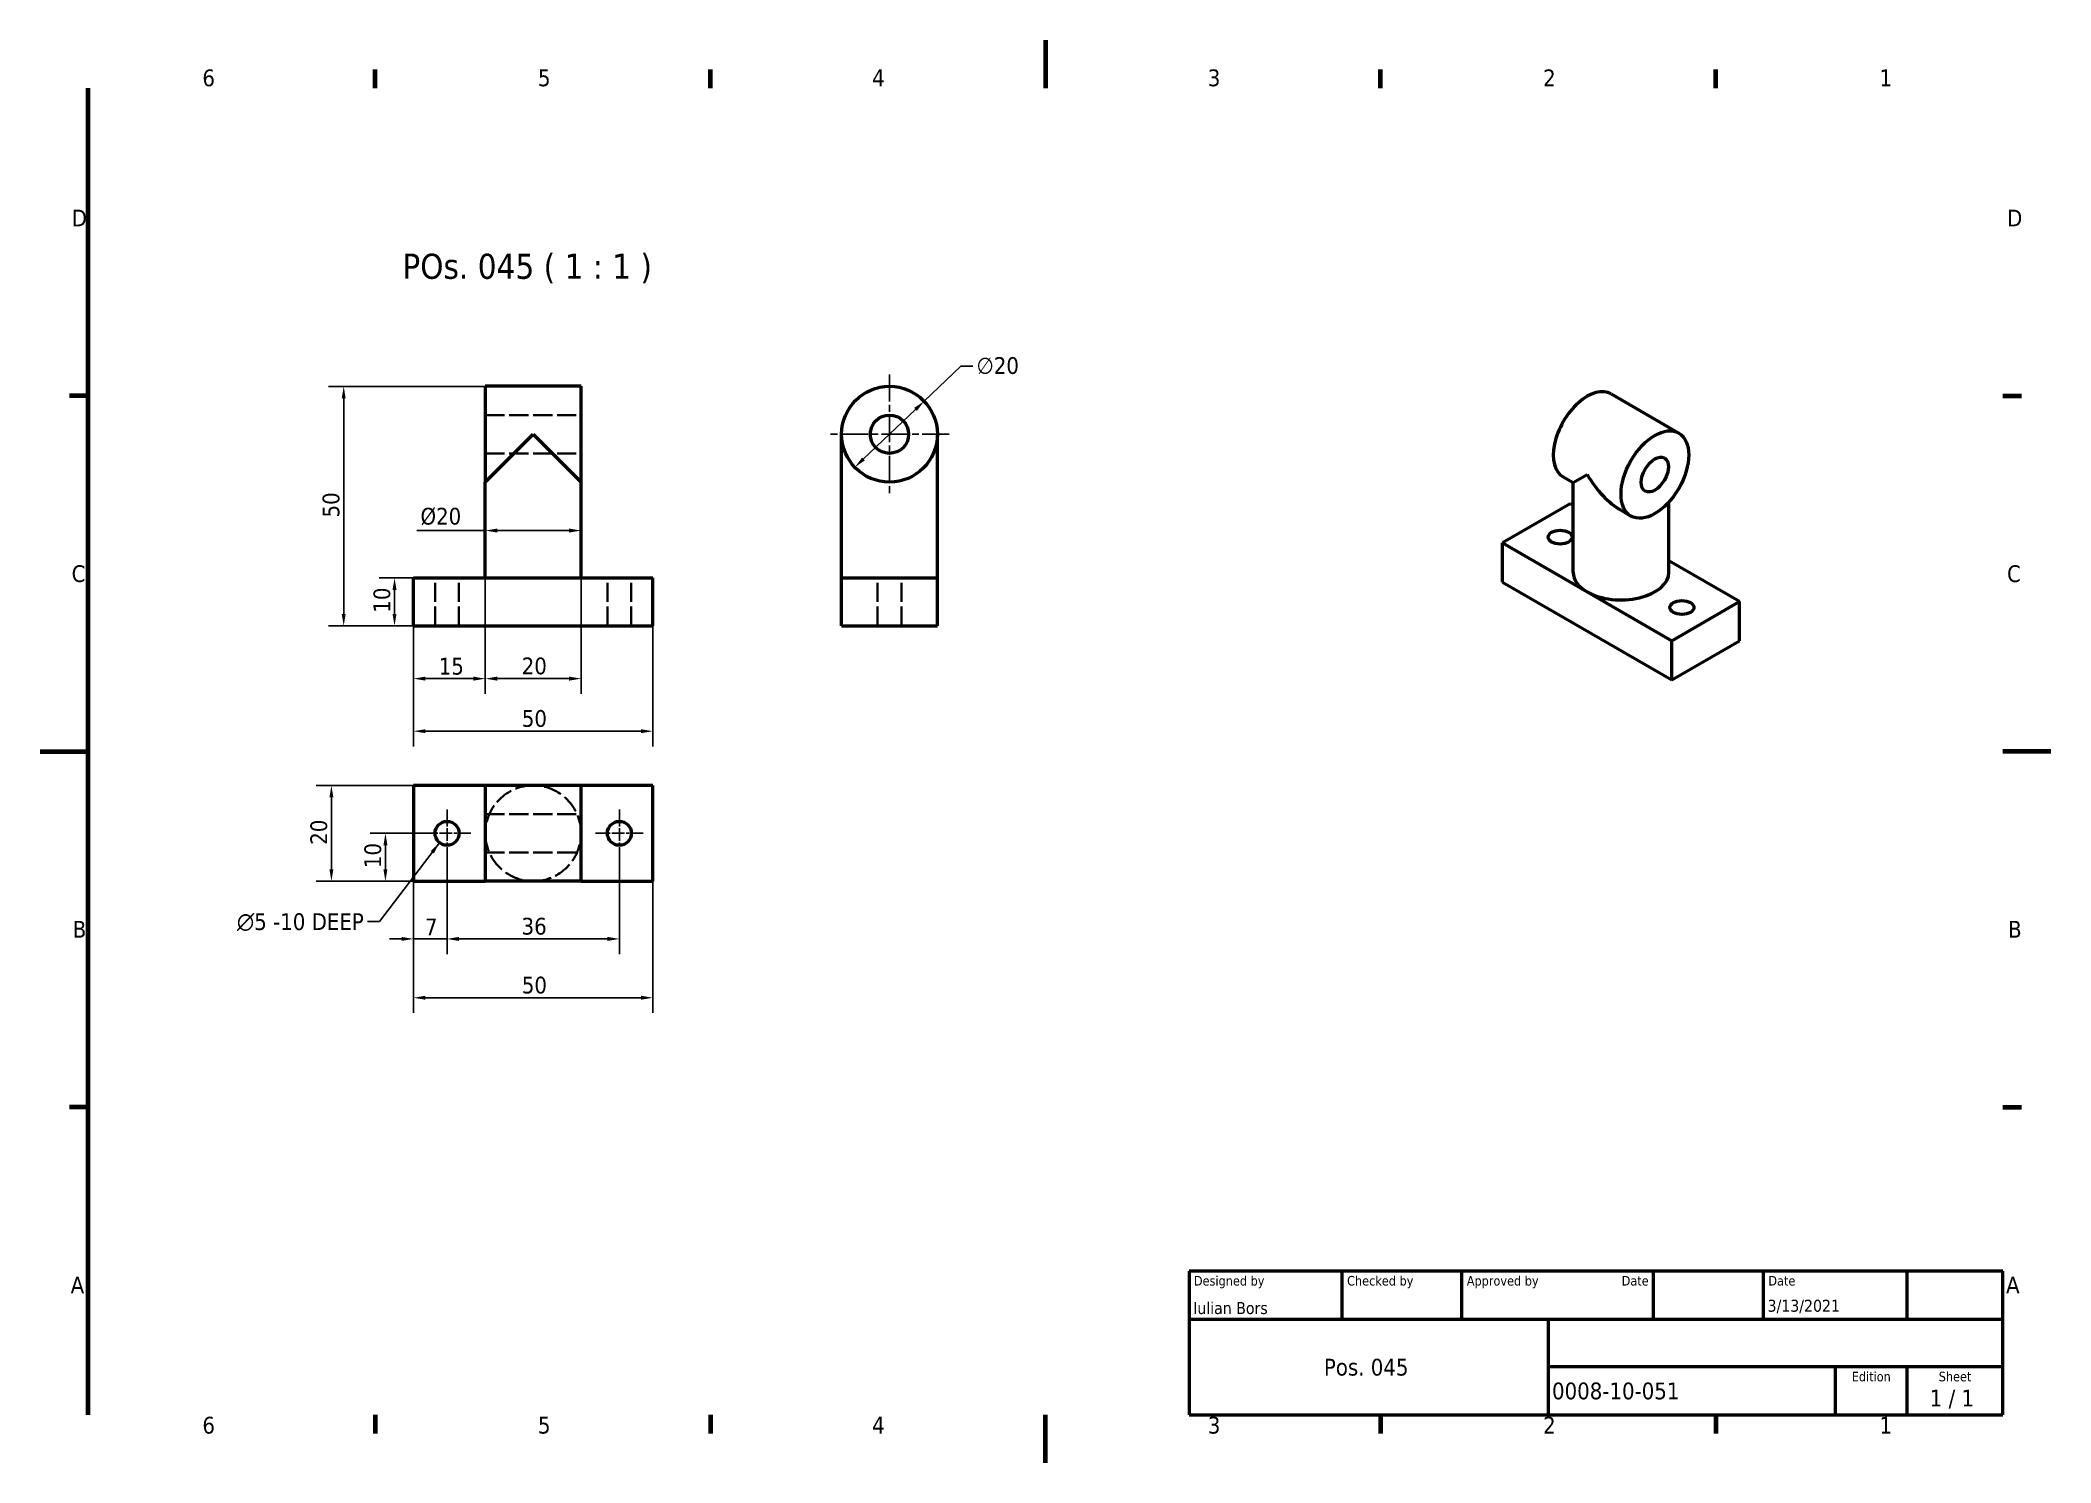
# Model space of a CAD drawing. Header units: millimetres. Extents: x 0 to 420, y 0 to 297.
import ezdxf
from ezdxf.enums import TextEntityAlignment as Align

# ---------------------------------------------------------------- set-up
doc = ezdxf.new("R2010")
doc.units = ezdxf.units.MM
doc.linetypes.add('CHAIN', pattern=[0.3543, 0.2362, -0.0295, 0.0591, -0.0295])
doc.linetypes.add('DASHED', pattern=[0.2068, 0.1655, -0.0413])
for name, color, linetype, lineweight in [('Border (ISO)', 7, 'Continuous', 70), ('Center Mark (ISO)', 7, 'Continuous', 25), ('Dimension (ISO)', 7, 'Continuous', 25), ('Hidden (ISO)', 7, 'DASHED', 35), ('Symbol (ISO)', 7, 'Continuous', 25), ('Title (ISO)', 7, 'Continuous', 50), ('Visible (ISO)', 7, 'Continuous', 50)]:
    doc.layers.add(name, color=color, linetype=linetype, lineweight=lineweight)
doc.styles.add('Note Text (ISO)', font='tahoma.ttf')
doc.styles.add('Text Style39', font='tahoma.ttf')
doc.styles.add('Text Style41', font='tahoma.ttf')
doc.styles.add('Text Style45', font='tahoma.ttf')
doc.dimstyles.new('Default - Method 1b (ISO)', dxfattribs={"dimtxt": 3.5, "dimasz": 2.5, "dimexe": 3.175, "dimexo": 0, "dimgap": 0.762, "dimtad": 1, "dimtoh": 1, "dimrnd": 1e-08, "dimtxsty": 'Note Text (ISO)', "dimcen": 0.09, "dimdle": 10, "dimclrd": 256, "dimclre": 256, "dimclrt": 256, "dimazin": 2, "dimtfac": 1, "dimtmove": 0, "dimatfit": 3, "dimfxl": 0, "dimtolj": 1, "dimlwd": -1, "dimlwe": -1, "dimarcsym": 0})
doc.dimstyles.new('Default - Method 1b (ISO)$7', dxfattribs={"dimtxt": 3.5, "dimasz": 2.5, "dimexe": 3.175, "dimexo": 0, "dimgap": 0.762, "dimtad": 1, "dimtoh": 1, "dimrnd": 1e-08, "dimtxsty": 'Note Text (ISO)', "dimcen": 0.09, "dimdle": 10, "dimclrd": 256, "dimclre": 256, "dimclrt": 256, "dimazin": 2, "dimtfac": 1, "dimtmove": 0, "dimatfit": 3, "dimfxl": 0, "dimtolj": 1, "dimlwd": -1, "dimlwe": -1, "dimarcsym": 0})

# ---------------------------------------------------------------- blocks, each defined once
blk = doc.blocks.new('Borders Default Border')
at = {"layer": 'Border (ISO)'}
for p, q in [((70, 287), (70, 290.9)), ((140, 287), (140, 290.9)), ((280, 287), (280, 290.9)), ((350, 287), (350, 290.9)), ((10, 222.75), (6.1, 222.75)), ((410, 222.75), (413.9, 222.75)), ((10, 74.25), (6.1, 74.25)), ((410, 74.25), (413.9, 74.25)), ((70, 10), (70, 6.1)), ((140, 10), (140, 6.1)), ((280, 10), (280, 6.1)), ((350, 10), (350, 6.1))]:
    blk.add_line(p, q, dxfattribs=at)
at = {"layer": 'Border (ISO)', "flags": 128}
for points in [[(210, 297), (210, 287)], [(10, 10), (10, 287)], [(0, 148.5), (10, 148.5)], [(420, 148.5), (410, 148.5)], [(210, 0), (210, 10)]]:
    blk.add_lwpolyline(points, dxfattribs=at)
at = {"layer": 'Border (ISO)', "char_height": 3.5, "attachment_point": 7, "style": 'Note Text (ISO)'}
for s, insert in [('6', (33.88, 287.33)), ('5', (103.98, 287.33)), ('4', (173.78, 287.4)), ('3', (243.91, 287.33)), ('2', (313.94, 287.4)), ('1', (384.21, 287.4)), ('D', (6.57, 258.13)), ('D', (410.87, 258.13)), ('C', (6.56, 183.81)), ('C', (410.86, 183.81)), ('B', (6.78, 109.63)), ('B', (411.08, 109.63)), ('A', (6.36, 35.38)), ('A', (410.66, 35.38)), ('6', (33.88, 6.03)), ('5', (103.98, 6.03)), ('4', (173.78, 6.1)), ('3', (243.91, 6.03)), ('2', (313.94, 6.1)), ('1', (384.21, 6.1))]:
    blk.add_mtext(s, dxfattribs=dict(at, insert=insert))
blk = doc.blocks.new('*D5')
at = {"layer": 'Defpoints', "color": 0}
for p in [(84.98, 126.42), (77.98, 121.42), (84.98, 109.37)]:
    blk.add_point(p, dxfattribs=at)
at = {"layer": 'Dimension (ISO)'}
for p, q in [((84.98, 126.42), (84.98, 106.19)), ((77.98, 121.42), (77.98, 106.19)), ((75.48, 109.37), (72.98, 109.37)), ((77.98, 109.37), (80.48, 109.37)), ((80.48, 109.37), (82.48, 109.37)), ((84.98, 109.37), (82.48, 109.37)), ((87.48, 109.37), (89.98, 109.37))]:
    blk.add_line(p, q, dxfattribs=at)
for points in [[(75.48, 109.79), (75.48, 108.95), (77.98, 109.37)], [(87.48, 109.79), (87.48, 108.95), (84.98, 109.37)]]:
    blk.add_solid(points, dxfattribs=at)
at = {"layer": 'Dimension (ISO)', "insert": (80.37, 113.63), "char_height": 3.5, "attachment_point": 1, "style": 'Note Text (ISO)'}
blk.add_mtext('\\A1;7', dxfattribs=at)
blk = doc.blocks.new('*D6')
at = {"layer": 'Defpoints', "color": 0}
for p in [(84.98, 126.42), (120.98, 126.42), (120.98, 109.37)]:
    blk.add_point(p, dxfattribs=at)
at = {"layer": 'Dimension (ISO)'}
for p, q in [((84.98, 126.42), (84.98, 106.19)), ((120.98, 126.42), (120.98, 106.19)), ((87.48, 109.37), (118.48, 109.37))]:
    blk.add_line(p, q, dxfattribs=at)
for points in [[(87.48, 109.79), (87.48, 108.95), (84.98, 109.37)], [(118.48, 109.79), (118.48, 108.95), (120.98, 109.37)]]:
    blk.add_solid(points, dxfattribs=at)
at = {"layer": 'Dimension (ISO)', "insert": (100.55, 113.78), "char_height": 3.5, "attachment_point": 1, "style": 'Note Text (ISO)'}
blk.add_mtext('\\A1;36', dxfattribs=at)
blk = doc.blocks.new('*D7')
at = {"layer": 'Defpoints', "color": 0}
for p in [(77.98, 121.42), (127.98, 121.42), (127.98, 97.09)]:
    blk.add_point(p, dxfattribs=at)
at = {"layer": 'Dimension (ISO)'}
for p, q in [((77.98, 121.42), (77.98, 93.91)), ((127.98, 121.42), (127.98, 93.91)), ((80.48, 97.09), (125.48, 97.09))]:
    blk.add_line(p, q, dxfattribs=at)
for points in [[(80.48, 97.51), (80.48, 96.67), (77.98, 97.09)], [(125.48, 97.51), (125.48, 96.67), (127.98, 97.09)]]:
    blk.add_solid(points, dxfattribs=at)
at = {"layer": 'Dimension (ISO)', "insert": (100.6, 101.49), "char_height": 3.5, "attachment_point": 1, "style": 'Note Text (ISO)'}
blk.add_mtext('\\A1;50', dxfattribs=at)
blk = doc.blocks.new('*D8')
at = {"layer": 'Defpoints', "color": 0}
for p in [(72.11, 131.42), (79.98, 131.42), (77.98, 121.42)]:
    blk.add_point(p, dxfattribs=at)
at = {"layer": 'Dimension (ISO)'}
for p, q in [((79.98, 131.42), (68.94, 131.42)), ((72.11, 123.92), (72.11, 128.92)), ((77.98, 121.42), (68.94, 121.42))]:
    blk.add_line(p, q, dxfattribs=at)
for points in [[(71.7, 128.92), (72.53, 128.92), (72.11, 131.42)], [(71.7, 123.92), (72.53, 123.92), (72.11, 121.42)]]:
    blk.add_solid(points, dxfattribs=at)
at = {"layer": 'Dimension (ISO)', "insert": (67.71, 124.15), "char_height": 3.5, "attachment_point": 1, "rotation": 90, "style": 'Note Text (ISO)'}
blk.add_mtext('\\A1;10', dxfattribs=at)
blk = doc.blocks.new('*D9')
at = {"layer": 'Defpoints', "color": 0}
for p in [(60.83, 141.42), (77.98, 141.42), (77.98, 121.42)]:
    blk.add_point(p, dxfattribs=at)
at = {"layer": 'Dimension (ISO)'}
for p, q in [((77.98, 141.42), (57.66, 141.42)), ((60.83, 123.92), (60.83, 138.92)), ((77.98, 121.42), (57.66, 121.42))]:
    blk.add_line(p, q, dxfattribs=at)
for points in [[(60.42, 138.92), (61.25, 138.92), (60.83, 141.42)], [(60.42, 123.92), (61.25, 123.92), (60.83, 121.42)]]:
    blk.add_solid(points, dxfattribs=at)
at = {"layer": 'Dimension (ISO)', "insert": (56.43, 129.02), "char_height": 3.5, "attachment_point": 1, "rotation": 90, "style": 'Note Text (ISO)'}
blk.add_mtext('\\A1;20', dxfattribs=at)
blk = doc.blocks.new('*D10')
at = {"layer": 'Defpoints', "color": 0}
for p in [(92.98, 224.74), (63.4, 174.74), (77.98, 174.74)]:
    blk.add_point(p, dxfattribs=at)
at = {"layer": 'Dimension (ISO)'}
for p, q in [((92.98, 224.74), (60.22, 224.74)), ((63.4, 222.24), (63.4, 177.24)), ((77.98, 174.74), (60.22, 174.74))]:
    blk.add_line(p, q, dxfattribs=at)
for points in [[(62.98, 222.24), (63.81, 222.24), (63.4, 224.74)], [(62.98, 177.24), (63.81, 177.24), (63.4, 174.74)]]:
    blk.add_solid(points, dxfattribs=at)
at = {"layer": 'Dimension (ISO)', "insert": (58.99, 197.36), "char_height": 3.5, "attachment_point": 1, "rotation": 90, "style": 'Note Text (ISO)'}
blk.add_mtext('\\A1;50', dxfattribs=at)
blk = doc.blocks.new('*D11')
at = {"layer": 'Defpoints', "color": 0}
for p in [(92.98, 184.74), (77.98, 174.74), (77.98, 163.71)]:
    blk.add_point(p, dxfattribs=at)
at = {"layer": 'Dimension (ISO)'}
for p, q in [((92.98, 184.74), (92.98, 160.54)), ((77.98, 174.74), (77.98, 160.54)), ((90.48, 163.71), (80.48, 163.71))]:
    blk.add_line(p, q, dxfattribs=at)
for points in [[(80.48, 164.13), (80.48, 163.29), (77.98, 163.71)], [(90.48, 164.13), (90.48, 163.29), (92.98, 163.71)]]:
    blk.add_solid(points, dxfattribs=at)
at = {"layer": 'Dimension (ISO)', "insert": (83.25, 168.06), "char_height": 3.5, "attachment_point": 1, "style": 'Note Text (ISO)'}
blk.add_mtext('\\A1;15', dxfattribs=at)
blk = doc.blocks.new('*D12')
at = {"layer": 'Defpoints', "color": 0}
for p in [(92.98, 184.74), (112.98, 184.74), (112.98, 163.71)]:
    blk.add_point(p, dxfattribs=at)
at = {"layer": 'Dimension (ISO)'}
for p, q in [((92.98, 184.74), (92.98, 160.54)), ((112.98, 184.74), (112.98, 160.54)), ((95.48, 163.71), (110.48, 163.71))]:
    blk.add_line(p, q, dxfattribs=at)
for points in [[(95.48, 164.13), (95.48, 163.29), (92.98, 163.71)], [(110.48, 164.13), (110.48, 163.29), (112.98, 163.71)]]:
    blk.add_solid(points, dxfattribs=at)
at = {"layer": 'Dimension (ISO)', "insert": (100.58, 168.12), "char_height": 3.5, "attachment_point": 1, "style": 'Note Text (ISO)'}
blk.add_mtext('\\A1;20', dxfattribs=at)
blk = doc.blocks.new('*D13')
at = {"layer": 'Defpoints', "color": 0}
for p in [(77.98, 174.74), (127.98, 174.74), (127.98, 152.74)]:
    blk.add_point(p, dxfattribs=at)
at = {"layer": 'Dimension (ISO)'}
for p, q in [((77.98, 174.74), (77.98, 149.57)), ((127.98, 174.74), (127.98, 149.57)), ((80.48, 152.74), (125.48, 152.74))]:
    blk.add_line(p, q, dxfattribs=at)
for points in [[(80.48, 153.16), (80.48, 152.33), (77.98, 152.74)], [(125.48, 153.16), (125.48, 152.33), (127.98, 152.74)]]:
    blk.add_solid(points, dxfattribs=at)
at = {"layer": 'Dimension (ISO)', "insert": (100.6, 157.15), "char_height": 3.5, "attachment_point": 1, "style": 'Note Text (ISO)'}
blk.add_mtext('\\A1;50', dxfattribs=at)
blk = doc.blocks.new('*D14')
at = {"layer": 'Defpoints', "color": 0}
for p in [(184.65, 221.64), (170.16, 207.85)]:
    blk.add_point(p, dxfattribs=at)
at = {"layer": 'Dimension (ISO)'}
for p, q in [((184.65, 221.64), (192.34, 228.96)), ((192.34, 228.96), (194.84, 228.96)), ((171.97, 209.57), (182.84, 219.91))]:
    blk.add_line(p, q, dxfattribs=at)
for points in [[(182.55, 220.22), (183.13, 219.61), (184.65, 221.64)], [(171.69, 209.87), (172.26, 209.27), (170.16, 207.85)]]:
    blk.add_solid(points, dxfattribs=at)
at = {"layer": 'Dimension (ISO)', "insert": (195.6, 230.84), "char_height": 3.5, "attachment_point": 1, "style": 'Note Text (ISO)'}
blk.add_mtext('\\A1;∅20', dxfattribs=at)
blk = doc.blocks.new('*D15')
at = {"layer": 'Defpoints', "color": 0}
for p in [(92.98, 194.74), (112.98, 194.63), (112.98, 194.63)]:
    blk.add_point(p, dxfattribs=at)
at = {"layer": 'Dimension (ISO)'}
for p, q in [((92.98, 194.63), (78.68, 194.63)), ((110.48, 194.63), (95.48, 194.63))]:
    blk.add_line(p, q, dxfattribs=at)
for points in [[(95.48, 195.04), (95.48, 194.21), (92.98, 194.63)], [(110.48, 195.04), (110.48, 194.21), (112.98, 194.63)]]:
    blk.add_solid(points, dxfattribs=at)
at = {"layer": 'Dimension (ISO)', "insert": (79.44, 199.38), "char_height": 3.5, "attachment_point": 1, "style": 'Note Text (ISO)'}
blk.add_mtext('\\A1;\\fTahoma|b0|i0;\\H3.5000;Ø20', dxfattribs=at)
blk = doc.blocks.new('*D16')
at = {"layer": 'Defpoints', "color": 0}
for p in [(77.98, 184.74), (74.02, 174.74), (77.98, 174.74)]:
    blk.add_point(p, dxfattribs=at)
at = {"layer": 'Dimension (ISO)'}
for p, q in [((77.98, 184.74), (70.84, 184.74)), ((74.02, 182.24), (74.02, 177.24)), ((77.98, 174.74), (70.84, 174.74))]:
    blk.add_line(p, q, dxfattribs=at)
for points in [[(73.6, 182.24), (74.43, 182.24), (74.02, 184.74)], [(73.6, 177.24), (74.43, 177.24), (74.02, 174.74)]]:
    blk.add_solid(points, dxfattribs=at)
at = {"layer": 'Dimension (ISO)', "insert": (69.61, 177.48), "char_height": 3.5, "attachment_point": 1, "rotation": 90, "style": 'Note Text (ISO)'}
blk.add_mtext('\\A1;10', dxfattribs=at)
blk = doc.blocks.new('Title Blocks I.A.B')
at = {"layer": 'Title (ISO)'}
for p, q in [((270.07, 130), (100.07, 130)), ((100.07, 130), (100.07, 100)), ((132.07, 120), (132.07, 130)), ((157.07, 120), (157.07, 130)), ((197.07, 120), (197.07, 130)), ((220.07, 120), (220.07, 130)), ((250.07, 120), (250.07, 130)), ((270.07, 100), (270.07, 130)), ((100.07, 120), (270.07, 120)), ((175.07, 120), (175.07, 100)), ((270.07, 110), (175.07, 110)), ((235.07, 100), (235.07, 110)), ((250.07, 100), (250.07, 110)), ((100.07, 100), (270.07, 100))]:
    blk.add_line(p, q, dxfattribs=at)
at = {"layer": 'Title (ISO)', "style": 'Text Style41'}
for s, p in [('Designed by', (101.07, 129)), ('Checked by', (133.07, 129)), ('Approved by', (158.07, 129)), ('Date', (221.07, 129))]:
    blk.add_text(s, height=2, dxfattribs=at).set_placement(p, align=Align.TOP_LEFT)
blk.add_text('Date', height=2, dxfattribs=at).set_placement((196.07, 129), align=Align.TOP_RIGHT)
for s, p in [('Edition', (242.57, 109)), ('Sheet', (260.07, 109))]:
    blk.add_text(s, height=2, dxfattribs=at).set_placement(p, align=Align.TOP_CENTER)
at = {"layer": 'Title (ISO)', "style": 'Note Text (ISO)'}
blk.add_text('1 / 1 ', height=3.5, dxfattribs=at).set_placement((260.07, 103.5), align=Align.MIDDLE_CENTER)
at = {"layer": 'Title (ISO)'}
for tag, p, height, style in [('AUTHOR_001', (100.92, 121.05), 2.5, 'Text Style39'), ('CREATION_DATE_001', (220.91, 121.54), 2.5, 'Text Style39'), ('COMPANY_001', (128.23, 108.21), 3.5, 'Note Text (ISO)'), ('PART_NUMBER_001', (175.88, 103.25), 3.5, 'Note Text (ISO)')]:
    blk.add_attdef(tag, p, '', height=height, dxfattribs=dict(at, style=style))
at = {"layer": 'Title (ISO)', "style": 'Text Style39'}
for tag, p in [('CHECKED_BY', (133.07, 121)), ('ENG_APPROVED_BY', (158.07, 121))]:
    blk.add_attdef(tag, text='', height=2.5, dxfattribs=at).set_placement(p, align=Align.BOTTOM_LEFT)
blk.add_attdef('ENG_APPROVAL_DATE', text='', height=2.5, dxfattribs=at).set_placement((196.07, 121), align=Align.BOTTOM_RIGHT)
at = {"layer": 'Title (ISO)', "style": 'Note Text (ISO)'}
for tag, p in [('TITLE', (222.57, 115)), ('REVISION_NUMBER', (242.57, 103.5))]:
    blk.add_attdef(tag, text='', height=3.5, dxfattribs=at).set_placement(p, align=Align.MIDDLE_CENTER)

msp = doc.modelspace()

# ---------------------------------------------------------------- linework, layer by layer
at = {"layer": 'Center Mark (ISO)', "linetype": 'CHAIN', "ltscale": 23.990969}
for p, q in [((177.4067, 227.243), (177.4067, 202.243)), ((189.9067, 214.743), (164.9067, 214.743))]:
    msp.add_line(p, q, dxfattribs=at)
at = {"layer": 'Center Mark (ISO)', "linetype": 'CHAIN', "ltscale": 11.111974}
for p, q in [((84.9824, 136.419), (84.9824, 126.419)), ((120.9824, 136.419), (120.9824, 126.419)), ((89.9824, 131.419), (79.9824, 131.419)), ((125.9824, 131.419), (115.9824, 131.419))]:
    msp.add_line(p, q, dxfattribs=at)
at = {"layer": 'Hidden (ISO)', "ltscale": 24.17795}
for p, q in [((92.9824, 218.743), (112.9824, 218.743)), ((92.9824, 210.743), (112.9824, 210.743)), ((82.4824, 174.743), (82.4824, 184.743)), ((87.4824, 174.743), (87.4824, 184.743)), ((118.4824, 174.743), (118.4824, 184.743)), ((123.4824, 174.743), (123.4824, 184.743)), ((174.9067, 174.743), (174.9067, 184.743)), ((179.9067, 174.743), (179.9067, 184.743)), ((92.9824, 135.419), (112.9824, 135.419)), ((92.9824, 127.419), (112.9824, 127.419))]:
    msp.add_line(p, q, dxfattribs=at)
at = {"layer": 'Hidden (ISO)', "ltscale": 23.091137}
for start, end in [(90, 180), (0, 90), (180, 270), (270, 0)]:
    msp.add_arc((102.9824, 131.419), 10, start, end, dxfattribs=at)
at = {"layer": 'Visible (ISO)'}
for p, q in [((92.9824, 224.743), (92.9824, 204.743)), ((112.9824, 224.743), (92.9824, 224.743)), ((112.9824, 204.743), (112.9824, 224.743)), ((328.1515, 223.1482), (342.2936, 214.9832)), ((92.9824, 204.743), (102.9824, 214.743)), ((102.9824, 214.743), (112.9824, 204.743)), ((167.4067, 184.743), (167.4067, 214.743)), ((187.4067, 184.743), (187.4067, 214.743)), ((318.1515, 205.8277), (320.2225, 204.632)), ((320.2225, 204.632), (323.1515, 206.323)), ((92.9824, 184.743), (92.9824, 204.743)), ((112.9824, 184.743), (112.9824, 204.743)), ((320.2225, 185.9106), (320.2225, 204.632)), ((319.6159, 200.1993), (305.4738, 192.0343)), ((320.2225, 199.849), (319.6159, 200.1993)), ((330.2225, 198.8585), (332.2936, 197.6627)), ((340.2225, 185.9106), (340.2225, 200.5824)), ((305.4738, 192.0343), (323.1515, 181.8281)), ((305.4738, 183.8693), (305.4738, 192.0343)), ((354.9713, 179.7869), (340.2225, 188.302)), ((77.9824, 184.743), (102.9824, 184.743)), ((77.9824, 174.743), (77.9824, 184.743)), ((102.9824, 184.743), (127.9824, 184.743)), ((127.9824, 174.743), (127.9824, 184.743)), ((167.4067, 184.743), (187.4067, 184.743)), ((167.4067, 174.743), (167.4067, 184.743)), ((187.4067, 174.743), (187.4067, 184.743)), ((305.4738, 183.8693), (340.8291, 163.4569)), ((323.1515, 181.8281), (340.8291, 171.6219)), ((340.8291, 171.6219), (354.9713, 179.7869)), ((354.9713, 171.6219), (354.9713, 179.7869)), ((77.9824, 174.743), (127.9824, 174.743)), ((167.4067, 174.743), (187.4067, 174.743)), ((340.8291, 163.4569), (354.9713, 171.6219)), ((340.8291, 163.4569), (340.8291, 171.6219)), ((92.9824, 141.419), (77.9824, 141.419)), ((77.9824, 141.419), (77.9824, 121.419)), ((92.9824, 141.419), (92.9824, 121.419)), ((112.9824, 141.419), (92.9824, 141.419)), ((112.9824, 121.419), (112.9824, 141.419)), ((127.9824, 141.419), (112.9824, 141.419)), ((127.9824, 121.419), (127.9824, 141.419)), ((77.9824, 121.419), (92.9824, 121.419)), ((112.9824, 121.419), (92.9824, 121.419)), ((112.9824, 121.419), (127.9824, 121.419))]:
    msp.add_line(p, q, dxfattribs=at)
for centre, radius in [((177.4067, 214.743), 10), ((177.4067, 214.743), 4), ((84.9824, 131.419), 2.5), ((120.9824, 131.419), 2.5)]:
    msp.add_circle(centre, radius, dxfattribs=at)
for centre, major_axis, start_param, end_param in [((323.1515, 214.488), (-5, -8.6603), 3.14159265, 6.28318531), ((330.2225, 210.4055), (-7.0711, 12.2474), 1.57079633, 2.35619449), ((330.2225, 185.9106), (-10, 0), 0, 0.78539816), ((330.2225, 185.9106), (10, 0), 3.92699082, 6.28318531)]:
    msp.add_ellipse(centre, major_axis=major_axis, ratio=0.57735027, start_param=start_param, end_param=end_param, dxfattribs=at)
for centre, major_axis in [((337.2936, 206.323), (5, 8.6603)), ((337.2936, 206.323), (2, 3.4641)), ((317.4946, 193.259), (2.5, 0)), ((342.9505, 178.5621), (2.5, 0))]:
    msp.add_ellipse(centre, major_axis=major_axis, ratio=0.57735027, dxfattribs=at)

# ---------------------------------------------------------------- block references
msp.add_blockref('Borders Default Border', (0, 0))
msp.add_blockref('Title Blocks I.A.B', (139.9286, -90)).add_auto_attribs({'PART_NUMBER_001': '0008-10-051', 'COMPANY_001': 'Pos. 045', 'AUTHOR_001': 'Iulian Bors', 'CREATION_DATE_001': '3/13/2021'})

# ---------------------------------------------------------------- texts
at = {"layer": 'Symbol (ISO)', "insert": (75.6546, 246.243), "char_height": 5.24, "attachment_point": 7, "style": 'Text Style45'}
msp.add_mtext('POs. 045 ( 1 : 1 )', dxfattribs=at)
at = {"layer": 'Symbol (ISO)', "insert": (67.5874, 114.7242), "char_height": 3.5, "width": 28.15364, "attachment_point": 3, "line_spacing_factor": 0.6125, "style": 'Note Text (ISO)'}
msp.add_mtext('\\fAIGDT|b0|i0;\\H3.5000;n\\fTahoma|b0|i0;\\H3.5000;5 -10 DEEP', dxfattribs=at)

# ---------------------------------------------------------------- dimensions: what is measured, and where the dimension line sits
at = {"layer": 'Dimension (ISO)'}
dim = msp.add_diameter_dim_2p(p1=(170.164, 207.8478), p2=(184.6494, 221.6381), dimstyle='Default - Method 1b (ISO)', override={"dimgap": 0.762, "dimtad": 0, "dimtih": 1, "dimdec": 2, "dimlfac": 1, "dimtol": 0, "dimlim": 0, "dimtp": 0, "dimtm": 0, "dimtdec": 2, "dimatfit": 2}, dxfattribs=at)
dim.commit()
dim.dimension.update_dxf_attribs({"geometry": '*D14', "text_midpoint": (199.9304, 228.9555), "dimtype": 163})
for base, p1, p2, angle, override, picture, middle in [((63.3973, 174.743), (92.9824, 224.743), (77.9824, 174.743), 270, {"dimgap": 0.762, "dimtoh": 0, "dimdec": 2, "dimtol": 0, "dimlim": 0, "dimtp": 0, "dimtm": 0, "dimtdec": 2, "dimtofl": 0, "dimatfit": 1}, '*D10', (63.3973, 199.743)), ((74.0181, 174.743), (77.9824, 184.743), (77.9824, 174.743), 270, {"dimgap": 0.762, "dimtoh": 0, "dimdec": 2, "dimtol": 0, "dimlim": 0, "dimtp": 0, "dimtm": 0, "dimtdec": 2, "dimtofl": 0, "dimatfit": 1}, '*D16', (74.0181, 179.743)), ((77.9824, 163.7114), (92.9824, 184.743), (77.9824, 174.743), 180, {"dimgap": 0.762, "dimtoh": 0, "dimdec": 2, "dimtol": 0, "dimlim": 0, "dimtp": 0, "dimtm": 0, "dimtdec": 2, "dimtofl": 0, "dimatfit": 1}, '*D11', (85.4824, 163.7114)), ((60.8335, 141.419), (77.9824, 121.419), (77.9824, 141.419), 270, {"dimgap": 0.762, "dimtoh": 0, "dimdec": 2, "dimtol": 0, "dimlim": 0, "dimtp": 0, "dimtm": 0, "dimtdec": 2, "dimtofl": 0, "dimatfit": 1}, '*D9', (60.8335, 131.419)), ((72.1117, 131.419), (77.9824, 121.419), (79.9824, 131.419), 270, {"dimgap": 0.762, "dimtoh": 0, "dimdec": 2, "dimtol": 0, "dimlim": 0, "dimtp": 0, "dimtm": 0, "dimtdec": 2, "dimtofl": 0, "dimatfit": 1}, '*D8', (72.1117, 126.419)), ((84.9824, 109.3692), (77.9824, 121.419), (84.9824, 126.419), 180, {"dimgap": 0.762, "dimtoh": 0, "dimdec": 2, "dimtol": 0, "dimlim": 0, "dimtp": 0, "dimtm": 0, "dimtdec": 2, "dimtofl": 0}, '*D5', (81.4824, 109.3692)), ((120.9824, 109.3692), (84.9824, 126.419), (120.9824, 126.419), 180, {"dimgap": 0.762, "dimtoh": 0, "dimdec": 2, "dimtol": 0, "dimlim": 0, "dimtp": 0, "dimtm": 0, "dimtdec": 2, "dimtofl": 0, "dimatfit": 1}, '*D6', (102.9824, 109.3692)), ((127.9824, 97.089), (77.9824, 121.419), (127.9824, 121.419), 180, {"dimgap": 0.762, "dimtoh": 0, "dimdec": 2, "dimtol": 0, "dimlim": 0, "dimtp": 0, "dimtm": 0, "dimtdec": 2, "dimtofl": 0, "dimatfit": 1}, '*D7', (102.9824, 97.089))]:
    dim = msp.add_linear_dim(base=base, p1=p1, p2=p2, angle=angle, dimstyle='Default - Method 1b (ISO)', override=override, dxfattribs=at)
    dim.commit()
    dim.dimension.update_dxf_attribs({"geometry": picture, "text_midpoint": middle, "dimtype": 160})
dim = msp.add_linear_dim(base=(112.9824, 194.6279), p1=(92.9824, 194.743), p2=(112.9824, 194.6279), text='\\fTahoma|b0|i0;\\H3.5000;Ø<>', dimstyle='Default - Method 1b (ISO)', override={"dimgap": 0.762, "dimtoh": 0, "dimdec": 2, "dimse1": 1, "dimse2": 1, "dimtol": 0, "dimlim": 0, "dimtp": 0, "dimtm": 0, "dimtdec": 2, "dimtofl": 0, "dimatfit": 2}, dxfattribs=at)
dim.commit()
dim.dimension.update_dxf_attribs({"geometry": '*D15', "text_midpoint": (83.5937, 194.6279), "dimtype": 160})
for base, p1, p2, picture, middle in [((112.9824, 163.7114), (92.9824, 184.743), (112.9824, 184.743), '*D12', (102.9824, 163.7114)), ((127.9824, 152.743), (77.9824, 174.743), (127.9824, 174.743), '*D13', (102.9824, 152.743))]:
    dim = msp.add_linear_dim(base=base, p1=p1, p2=p2, dimstyle='Default - Method 1b (ISO)', override={"dimgap": 0.762, "dimtoh": 0, "dimdec": 2, "dimtol": 0, "dimlim": 0, "dimtp": 0, "dimtm": 0, "dimtdec": 2, "dimtofl": 0, "dimatfit": 1}, dxfattribs=at)
    dim.commit()
    dim.dimension.update_dxf_attribs({"geometry": picture, "text_midpoint": middle, "dimtype": 160})

# ---------------------------------------------------------------- leaders
at = {"layer": 'Symbol (ISO)', "annotation_type": 0, "has_hookline": 1, "hookline_direction": 1, "text_width": 27.6529}
msp.add_leader([(83.4224, 129.4655), (70.8494, 112.9742), (68.3494, 112.9742)], dimstyle='Default - Method 1b (ISO)$7', override={"dimtad": 0}, dxfattribs=at)

doc.saveas('drawing.dxf')
